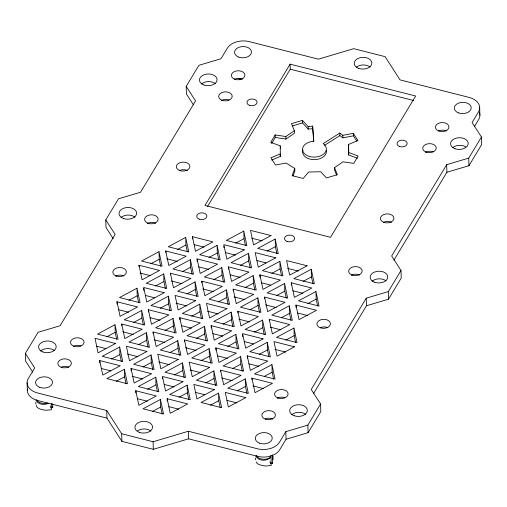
<?xml version="1.0" encoding="UTF-8"?>
<svg xmlns="http://www.w3.org/2000/svg" width="507" height="507" viewBox="0 0 507 507"><rect width="100%" height="100%" fill="white"/><g stroke="black" fill="none" stroke-linecap="round" stroke-linejoin="round"><path stroke-width="0.76" d="M271.701 160.066L280.308 156.467L280.263 145.889L270.725 142.34L275.174 134.944L285.859 136.535L294.339 130.724L291.512 123.645L302.438 120.393L308.167 126.611L308.237 129.139L312.718 128.664L312.642 126.135L308.167 126.611M357.492 158.26L348.689 154.984L348.639 144.406L357.967 140.509L353.335 133.309L342.795 135.325L339.791 133.062L323.143 143.639L323.834 144.146A11.921 7.928 -1.6 0 1 320.031 156.093A11.921 7.928 -1.6 0 1 303.104 151.796A11.921 7.928 -1.6 0 1 312.787 141.345L313.827 141.276L312.642 126.135M348.689 154.984L348.639 144.406M52.747 406.335L52.684 407.634L51.22 407.26M270.96 463.03L272.424 463.404L272.481 463.037M52.684 407.634L52.747 403.692M272.424 463.404L272.36 454.728M280.308 156.467L280.238 153.938L270.909 157.835L275.542 165.035L286.081 163.02L294.789 168.476L292.146 175.65L303.148 178.445L308.687 172.025L320.709 171.734L326.438 177.957L337.364 174.7L334.538 167.621L343.017 161.809L353.702 163.4L358.157 156.004L348.613 152.461M293.008 176.024L294.859 171.005L294.789 168.476M256.491 461.839L256.757 463.018L258.247 464.108A8.289 2.719 8.1 0 0 265.744 466.015L271.131 465.553L271.068 456.877C267.442 461.395 258.595 461.554 255.769 456.053M32.784 372.208L25.559 360.984L25.35 353.398L38.057 332.307L60.105 325.748L115.121 234.43L105.779 219.899L118.486 198.807L140.534 192.248L195.55 100.931L186.202 86.399L198.909 65.314L220.957 58.749L227.313 48.203A16.934 11.268 -1.6 0 1 249.362 41.644L318.421 59.173L353.702 48.672L385.092 56.645L400.042 79.884L469.102 97.414A16.934 11.268 -1.6 0 1 478.45 111.946L472.093 122.491L481.441 137.017L481.65 144.603L468.943 165.694L446.895 172.253L393.92 260.186M290.099 64.142L204.967 205.443L330.532 237.308L415.664 96.007L290.099 64.142L290.238 69.199L207.553 206.438M271.606 143.525L275.244 137.473L275.174 134.944M481.441 137.017L468.734 158.108L446.686 164.667L391.67 255.984L401.012 270.516L388.305 291.607L366.257 298.167L311.241 389.484L320.582 404.016L307.876 425.1L285.828 431.666L279.477 442.212A16.934 11.268 -1.6 0 1 257.429 448.771L188.363 431.242L153.089 441.743L121.693 433.77L106.743 410.524L37.683 393.001A16.934 11.268 -1.6 0 1 28.341 378.469L34.691 367.924L25.35 353.398M285.828 431.666L286.043 439.246L279.687 449.791A16.934 11.268 -1.6 0 1 257.638 456.357L188.579 438.828L153.298 449.322L121.908 441.356L106.958 418.11L106.743 410.524M313.491 393.686L366.466 305.753L366.257 298.167M474.292 126.775L478.659 119.525A16.934 11.268 -1.6 0 0 479.286 112.288M286.043 439.246L308.091 432.686L320.798 411.595L320.582 404.016M366.466 305.753L388.514 299.187L401.221 278.102L401.012 270.516M275.244 137.473L285.929 139.064L294.409 133.252L294.339 130.724M324.543 145.325L339.861 135.591L339.791 133.062M159.008 251.687L141.561 261.023L162.075 266.232L159.008 251.687L159.223 259.273L160.675 266.162M185.708 237.409L168.261 246.744L188.775 251.947L185.708 237.409L185.923 244.995L187.375 251.878M150.845 263.754L159.223 259.273M177.545 249.476L185.923 244.995M137.004 288.217L119.551 297.552L140.071 302.761L137.004 288.217L137.213 295.803L138.665 302.692M163.704 273.938L146.25 283.267L166.771 288.477L163.704 273.938L163.913 281.518L165.364 288.407M190.404 259.654L172.95 268.989L193.471 274.198L190.404 259.654L190.613 267.24L192.064 274.129M217.104 245.375L199.65 254.71L220.165 259.914L217.104 245.375L217.313 252.961L218.764 259.85M243.797 231.097L226.35 240.426L246.865 245.635L243.797 231.097L244.013 238.677L245.464 245.565M128.835 300.283L137.213 295.803M155.535 285.999L163.913 281.518M182.932 271.346L190.613 267.24M208.935 257.442L217.313 252.961M235.635 243.157L244.013 238.677M114.994 324.746L97.547 334.081L118.061 339.284L114.994 324.746L115.209 332.332L116.661 339.221M141.694 310.468L124.247 319.797L144.761 325.006L141.694 310.468L141.909 318.047L143.361 324.936M168.394 296.183L150.947 305.518L171.461 310.728L168.394 296.183L168.603 303.769L170.06 310.658M195.094 281.905L177.64 291.24L198.161 296.443L195.094 281.905L195.303 289.491L196.76 296.373M221.793 267.626L204.34 276.955L224.861 282.165L221.793 267.626L222.003 275.206L223.46 282.095M248.493 253.342L231.04 262.677L251.561 267.886L248.493 253.342L248.703 260.928L250.16 267.816M275.193 239.063L257.74 248.398L278.261 253.601L275.193 239.063L275.402 246.649L276.854 253.532M106.831 336.813L115.209 332.332M133.531 322.528L141.909 318.047M160.231 308.25L168.603 303.769M186.931 293.971L195.303 289.491M213.631 279.687L222.003 275.206M240.331 265.408L248.703 260.928M267.031 251.13L275.402 246.649M119.69 346.991L102.237 356.326L122.757 361.535L119.69 346.991L119.899 354.577L121.35 361.466M146.39 332.712L128.936 342.048L149.451 347.257L146.39 332.712L146.599 340.298L148.05 347.187M173.083 318.434L155.636 327.769L176.151 332.972L173.083 318.434L173.299 326.014L174.75 332.903M199.783 304.149L182.336 313.484L202.851 318.694L199.783 304.149L199.999 311.735L201.45 318.624M226.483 289.871L209.036 299.206L229.551 304.409L226.483 289.871L226.699 297.457L228.15 304.346M253.183 275.593L235.736 284.921L256.25 290.131L253.183 275.593L253.399 283.172L254.85 290.061M279.883 261.308L262.436 270.643L282.95 275.852L279.883 261.308L280.098 268.894L281.55 275.783M111.521 359.057L119.899 354.577M138.221 344.779L146.599 340.298M164.921 330.494L173.299 326.014M191.621 316.216L199.999 311.735M218.321 301.938L226.699 297.457M245.02 287.653L253.399 283.172M271.72 273.374L280.098 268.894M124.38 369.242L106.933 378.577L127.447 383.78L124.38 369.242L124.589 376.828L126.047 383.717M151.08 354.963L133.626 364.292L154.147 369.502L151.08 354.963L151.289 362.543L152.746 369.432M177.78 340.679L160.326 350.014L180.847 355.223L177.78 340.679L177.989 348.265L179.446 355.154M204.479 326.4L187.026 335.735L207.547 340.938L204.479 326.4L204.689 333.986L206.146 340.869M231.179 312.122L213.726 321.451L234.247 326.66L231.179 312.122L231.388 319.702L232.84 326.59M257.879 297.837L240.426 307.172L260.947 312.382L257.879 297.837L258.088 305.423L259.54 312.312M284.579 283.559L267.126 292.894L287.646 298.097L284.579 283.559L284.788 291.145L286.24 298.027M311.279 269.28L293.826 278.609L314.346 283.819L311.279 269.28L311.488 276.86L312.939 283.749M116.217 381.308L124.589 376.828M142.917 367.024L151.289 362.543M169.617 352.745L177.989 348.265M196.317 338.467L204.689 333.986M223.017 324.182L231.388 319.702M249.71 309.904L258.088 305.423M276.41 295.625L284.788 291.145M303.11 281.341L311.488 276.86M155.769 377.208L138.322 386.543L158.837 391.753L155.769 377.208L155.985 384.794L157.436 391.683M182.469 362.93L165.022 372.265L185.537 377.468L182.469 362.93L182.685 370.516L184.136 377.398M209.169 348.645L191.722 357.98L212.237 363.189L209.169 348.645L209.385 356.231L210.836 363.12M235.869 334.367L218.422 343.702L238.936 348.911L235.869 334.367L236.085 341.952L237.536 348.841M262.569 320.088L245.122 329.423L265.636 334.626L262.569 320.088L262.784 327.668L264.236 334.557M289.269 305.803L271.822 315.139L292.336 320.348L289.269 305.803L289.484 313.389L290.936 320.278M315.969 291.525L298.515 300.86L319.036 306.063L315.969 291.525L316.178 299.111L317.636 306M147.607 389.275L155.985 384.794M174.307 374.99L182.685 370.516M201.006 360.711L209.385 356.231M227.706 346.433L236.085 341.952M254.406 332.148L262.784 327.668M281.803 317.496L289.484 313.389M307.806 303.592L316.178 299.111M160.465 399.459L143.012 408.788L163.533 413.997L160.465 399.459L160.675 407.039L162.126 413.927M187.165 385.174L169.712 394.509L190.233 399.719L187.165 385.174L187.375 392.76L188.826 399.649M213.865 370.896L196.412 380.231L216.933 385.434L213.865 370.896L214.074 378.482L215.526 385.371M240.565 356.617L223.112 365.946L243.633 371.156L240.565 356.617L240.774 364.197L242.226 371.086M267.265 342.333L249.812 351.668L270.326 356.877L267.265 342.333L267.474 349.919L268.925 356.808M293.965 328.054L276.511 337.389L297.026 342.593L293.965 328.054L294.174 335.64L295.625 342.523M152.303 411.519L160.675 407.039M178.996 397.241L187.375 392.76M205.696 382.962L214.074 378.482M232.396 368.678L240.774 364.197M259.096 354.399L267.474 349.919M285.796 340.121L294.174 335.64M218.555 393.14L201.108 402.476L221.622 407.685L218.555 393.14L218.77 400.726L220.222 407.615M245.255 378.862L227.808 388.197L248.322 393.407L245.255 378.862L245.464 386.448L246.922 393.337M271.955 364.584L254.501 373.919L275.022 379.122L271.955 364.584L272.164 372.17L273.622 379.052M210.392 405.207L218.77 400.726M237.092 390.929L245.464 386.448M264.489 376.276L272.164 372.17M48.431 403.426C44.217 405.131 38.272 404.839 36.022 400.277M292.311 125.951L302.514 122.922L308.237 129.139M339.861 135.591L342.871 137.853L353.404 135.838L356.776 141.073M290.238 69.199L413.509 100.481M251.478 238.144L262.119 240.844M192.419 236.68L212.934 241.89L195.487 251.219L192.419 236.68L192.483 238.955M194.149 244.647L204.029 247.156M225.539 252.619L235.419 255.122M256.935 260.585L266.048 262.899M287.564 268.361L298.205 271.061M165.719 250.959L186.234 256.168L168.787 265.503L165.719 250.959L165.757 252.48M197.109 258.925L217.623 264.134L200.176 273.469L197.109 258.925L197.172 261.2M228.499 266.897L249.019 272.101L231.566 281.436L228.499 266.897L228.562 269.173M259.895 274.864L280.409 280.067L262.962 289.402L259.895 274.864L259.958 277.139M291.284 282.83L311.805 288.039L294.352 297.368L291.284 282.83L291.348 285.105M166.689 258.735L177.33 261.435M198.839 266.897L208.719 269.407M230.235 274.864L240.109 277.373M261.625 282.83L270.744 285.143M293.014 290.796L302.894 293.306M139.019 265.243L159.534 270.446L142.087 279.782L139.019 265.243L139.057 266.758M170.409 273.21L190.93 278.413L173.476 287.748L170.409 273.21L170.453 274.724M201.799 281.176L222.32 286.385L204.866 295.714L201.799 281.176L201.843 282.691M233.195 289.142L253.709 294.352L236.262 303.68L233.195 289.142L233.233 290.657M264.584 297.108L285.105 302.318L267.652 311.653L264.584 297.108L264.629 298.629M295.98 305.075L316.495 310.284L299.041 319.619L295.98 305.075L296.044 307.35M139.989 273.02L150.63 275.719M171.379 280.986L182.019 283.686M202.775 288.952L213.409 291.652M234.164 296.918L244.805 299.618M265.554 304.884L276.195 307.584M297.71 313.047L307.591 315.557M237.884 311.393L258.405 316.596L240.952 325.931L237.884 311.393L237.929 312.908M269.28 319.359L289.795 324.562L272.348 333.898L269.28 319.359L269.318 320.874M145.439 295.461L154.559 297.774M176.075 303.23L186.715 305.93M207.464 311.203L218.105 313.903M238.86 319.169L249.495 321.869M270.25 327.135L280.891 329.835M117.009 301.766L137.53 306.976L120.077 316.311L117.009 301.766L117.073 304.042M148.405 309.739L168.92 314.942L151.466 324.277L148.405 309.739L148.469 312.014M179.795 317.705L200.309 322.908L182.862 332.243L179.795 317.705L179.858 319.98M211.185 325.671L231.705 330.881L214.252 340.21L211.185 325.671L211.248 327.947M118.739 309.739L128.62 312.249M150.135 317.705L160.016 320.215M181.525 325.671L191.405 328.181M212.921 333.638L222.795 336.147M244.311 341.61L253.43 343.923M274.94 349.38L285.58 352.08M121.705 324.017L142.22 329.227L124.773 338.556L121.705 324.017L121.743 325.532M153.095 331.984L173.609 337.193L156.162 346.528L153.095 331.984L153.139 333.498M184.485 339.95L205.005 345.159L187.552 354.494L184.485 339.95L184.529 341.471M215.881 347.916L236.395 353.126L218.948 362.461L215.881 347.916L215.944 350.191M247.27 355.889L267.791 361.092L250.338 370.427L247.27 355.889L247.334 358.164M122.675 331.793L133.316 334.493M154.065 339.76L164.705 342.459M185.461 347.726L196.095 350.426M217.611 355.889L227.491 358.398M249 363.855L258.881 366.365M220.57 370.167L241.091 375.376L223.638 384.705L220.57 370.167L220.615 371.682M251.96 378.133L272.481 383.343L255.027 392.678L251.96 378.133L252.004 379.648M96.736 346.268L105.855 348.582M127.365 354.044L138.005 356.744M158.761 362.011L169.395 364.71M190.15 369.977L200.791 372.677M221.54 377.943L232.181 380.643M252.936 385.909L263.577 388.609M99.695 360.547L120.216 365.75L102.763 375.085L99.695 360.547L99.759 362.822M131.085 368.513L151.606 373.722L134.152 383.051L131.085 368.513L131.148 370.788M101.425 368.513L110.545 370.832M132.821 376.486L142.695 378.989M164.211 384.452L174.091 386.955M195.601 392.418L204.72 394.731M226.997 400.384L236.877 402.894M135.781 390.758L156.295 395.967L138.848 405.302L135.781 390.758L135.844 393.033M167.171 398.73L187.691 403.933L170.238 413.268L167.171 398.73L167.234 401.005M137.511 398.73L147.391 401.24M168.901 406.696L178.781 409.206M106.958 418.11L37.898 400.581A16.934 11.268 -1.6 0 1 27.441 388.92M193.211 104.55L186.418 93.985L186.202 86.399M113.207 238.708L105.988 227.485L105.779 219.899M336.591 175.105L334.614 170.149L334.538 167.621M269.914 461.662L270.637 463.702M50.174 405.892L50.896 407.932M36.548 405.201L36.77 406.88L38.507 408.338A8.289 2.719 8.1 0 0 46.004 410.239L51.384 409.783L51.384 403.477M312.718 128.664L313.719 141.535M255.547 458.017L255.642 459.9M35.807 402.247L35.902 404.123M479.685 107.604L479.895 115.19M468.734 158.108L468.943 165.694M446.686 164.667L446.895 172.253M388.305 291.607L388.514 299.187M353.335 133.309L353.404 135.838M342.795 135.325L342.871 137.853M302.438 120.393L302.514 122.922M307.876 425.1L308.091 432.686M285.859 136.535L285.929 139.064M280.263 145.889L280.333 148.412M270.89 455.375L270.7 457.054A8.131 5.406 -1.6 0 1 262.696 459.234A8.131 5.406 -1.6 0 1 256.384 455.463M242.6 334.398L242.663 336.673M223.853 246.161L223.891 247.682M188.363 431.242L188.579 438.828M162.5 377.24L162.544 378.754M153.089 441.743L153.298 449.322M143.728 288.249L143.798 290.524M121.693 433.77L121.908 441.356M27.105 382.81L27.315 390.396M273.07 456.427L273.115 459.596M240.857 79.301A8.289 2.719 8.1 0 1 238.201 78.42M47.645 403.059A8.131 5.406 -1.6 0 1 36.637 399.693M326.312 150.421A11.921 7.928 -1.6 0 1 313.827 159.629A11.921 7.928 -1.6 0 1 302.971 149.888M179.18 170.682A6.775 4.506 -1.6 0 1 187.425 170.51M115.653 276.131A6.775 4.506 -1.6 0 1 123.898 275.96M221.489 100.456A6.775 4.506 -1.6 0 1 228.993 99.968M265.415 418.896A6.775 4.506 -1.6 0 1 272.931 419.067M425.538 152.246A6.775 4.506 -1.6 0 1 433.041 151.758M351.465 275.193A6.775 4.506 -1.6 0 1 359.71 275.022M438.973 130.812A6.775 4.506 -1.6 0 1 446.49 130.983M383.957 222.129A6.775 4.506 -1.6 0 1 391.474 222.3M320.43 327.579A6.775 4.506 -1.6 0 1 327.947 327.75M234.196 79.365A6.775 4.506 -1.6 0 1 242.441 79.193M61.366 367.106A6.775 4.506 -1.6 0 1 68.882 367.277M277.386 398.147A6.775 4.506 -1.6 0 1 284.896 397.665M73.344 346.363A6.775 4.506 -1.6 0 1 80.847 345.875M147.417 223.41A6.775 4.506 -1.6 0 1 155.662 223.238M201.437 84.004A8.809 5.856 -1.6 0 1 215.405 83.712M121.008 217.503A8.809 5.856 -1.6 0 1 134.982 217.211M40.579 351.002A8.809 5.856 -1.6 0 1 54.553 350.705M372.144 281.239A8.809 5.856 -1.6 0 1 386.119 280.948M291.715 414.739A8.809 5.856 -1.6 0 1 305.689 414.447M452.574 147.74A8.809 5.856 -1.6 0 1 465.775 146.891M356.231 67.368A8.809 5.856 -1.6 0 1 370.199 67.076M137.676 430.785A8.809 5.856 -1.6 0 1 150.896 431.083M164.23 292.697L146.776 302.026L143.709 287.488L164.23 292.697M244.323 249.856L226.876 259.185L223.809 244.647L244.323 249.856M271.023 235.571L253.576 244.906L250.509 230.368L271.023 235.571M115.52 343.505L98.073 352.84L95.005 338.296L115.52 343.505M195.62 300.664L178.166 309.999L175.099 295.454L195.62 300.664M275.719 257.822L258.266 267.157L255.198 252.613L275.719 257.822M146.916 351.471L129.462 360.807L126.395 346.262L146.916 351.471M227.009 308.63L209.562 317.965L206.495 303.42L227.009 308.63M307.109 265.788L289.662 275.124L286.594 260.579L307.109 265.788M178.306 359.438L160.852 368.773L157.785 354.235L178.306 359.438M182.995 381.689L165.548 391.024L162.481 376.479L182.995 381.689M209.695 367.404L192.248 376.739L189.181 362.201L209.695 367.404M263.095 338.847L245.648 348.176L242.58 333.638L263.095 338.847M214.391 389.655L196.938 398.99L193.87 384.445L214.391 389.655M294.485 346.813L277.037 356.148L273.97 341.604L294.485 346.813M245.781 397.621L228.327 406.956L225.266 392.412L245.781 397.621M238.835 57.158A8.467 5.634 -1.6 0 0 251.472 52.012A8.467 5.634 -1.6 0 0 238.715 47.398A8.467 5.634 -1.6 0 0 238.835 57.158M458.582 112.928A8.467 5.634 -1.6 0 0 471.218 107.782A8.467 5.634 -1.6 0 0 458.461 103.168A8.467 5.634 -1.6 0 0 458.582 112.928M259.603 443.194A8.467 5.634 -1.6 0 0 272.246 438.048A8.467 5.634 -1.6 0 0 259.489 433.434A8.467 5.634 -1.6 0 0 259.603 443.194M39.863 387.424A8.467 5.634 -1.6 0 0 52.5 382.278A8.467 5.634 -1.6 0 0 39.742 377.664A8.467 5.634 -1.6 0 0 39.863 387.424M199.302 219.195A5.083 3.378 -1.6 0 0 206.888 216.109A5.083 3.378 -1.6 0 0 199.232 213.339A5.083 3.378 -1.6 0 0 199.302 219.195M249.514 105.329A5.083 3.378 -1.6 0 0 257.1 102.243A5.083 3.378 -1.6 0 0 249.444 99.48A5.083 3.378 -1.6 0 0 249.514 105.329M179.795 170.561A6.775 4.506 -1.6 0 0 189.91 166.448A6.775 4.506 -1.6 0 0 179.7 162.76A6.775 4.506 -1.6 0 0 179.795 170.561M399.586 146.51A5.083 3.378 -1.6 0 0 407.172 143.424A5.083 3.378 -1.6 0 0 399.516 140.654A5.083 3.378 -1.6 0 0 399.586 146.51M116.268 276.011A6.775 4.506 -1.6 0 0 126.376 271.898A6.775 4.506 -1.6 0 0 116.173 268.203A6.775 4.506 -1.6 0 0 116.268 276.011M287.013 241.452A5.083 3.378 -1.6 0 0 294.599 238.366A5.083 3.378 -1.6 0 0 286.943 235.597A5.083 3.378 -1.6 0 0 287.013 241.452M222.104 100.335A6.775 4.506 -1.6 0 0 232.219 96.216A6.775 4.506 -1.6 0 0 222.009 92.528A6.775 4.506 -1.6 0 0 222.104 100.335M265.3 419.118A6.775 4.506 -1.6 0 0 275.409 414.999A6.775 4.506 -1.6 0 0 265.205 411.31A6.775 4.506 -1.6 0 0 265.3 419.118M426.153 152.119A6.775 4.506 -1.6 0 0 436.267 148.006A6.775 4.506 -1.6 0 0 426.057 144.318A6.775 4.506 -1.6 0 0 426.153 152.119M383.843 222.351A6.775 4.506 -1.6 0 0 393.958 218.232A6.775 4.506 -1.6 0 0 383.748 214.543A6.775 4.506 -1.6 0 0 383.843 222.351M320.316 327.801A6.775 4.506 -1.6 0 0 330.425 323.681A6.775 4.506 -1.6 0 0 320.221 319.993A6.775 4.506 -1.6 0 0 320.316 327.801M352.08 275.073A6.775 4.506 -1.6 0 0 362.188 270.96A6.775 4.506 -1.6 0 0 351.985 267.271A6.775 4.506 -1.6 0 0 352.08 275.073M438.859 131.034A6.775 4.506 -1.6 0 0 448.974 126.915A6.775 4.506 -1.6 0 0 438.764 123.226A6.775 4.506 -1.6 0 0 438.859 131.034M234.811 79.244A6.775 4.506 -1.6 0 0 244.925 75.131A6.775 4.506 -1.6 0 0 234.716 71.436A6.775 4.506 -1.6 0 0 234.811 79.244M61.252 367.328A6.775 4.506 -1.6 0 0 71.36 363.215A6.775 4.506 -1.6 0 0 61.157 359.526A6.775 4.506 -1.6 0 0 61.252 367.328M278.007 398.027A6.775 4.506 -1.6 0 0 288.115 393.914A6.775 4.506 -1.6 0 0 277.912 390.219A6.775 4.506 -1.6 0 0 278.007 398.027M73.959 346.243A6.775 4.506 -1.6 0 0 84.067 342.124A6.775 4.506 -1.6 0 0 73.864 338.435A6.775 4.506 -1.6 0 0 73.959 346.243M148.031 223.289A6.775 4.506 -1.6 0 0 158.146 219.17A6.775 4.506 -1.6 0 0 147.936 215.481A6.775 4.506 -1.6 0 0 148.031 223.289M203.915 85.005A8.809 5.856 -1.6 0 0 217.059 79.656A8.809 5.856 -1.6 0 0 203.789 74.859A8.809 5.856 -1.6 0 0 203.915 85.005M123.486 218.504A8.809 5.856 -1.6 0 0 136.63 213.155A8.809 5.856 -1.6 0 0 123.359 208.358A8.809 5.856 -1.6 0 0 123.486 218.504M43.057 352.004A8.809 5.856 -1.6 0 0 56.201 346.649A8.809 5.856 -1.6 0 0 42.937 341.857A8.809 5.856 -1.6 0 0 43.057 352.004M374.622 282.241A8.809 5.856 -1.6 0 0 387.766 276.892A8.809 5.856 -1.6 0 0 374.496 272.094A8.809 5.856 -1.6 0 0 374.622 282.241M294.193 415.74A8.809 5.856 -1.6 0 0 307.337 410.391A8.809 5.856 -1.6 0 0 294.073 405.594A8.809 5.856 -1.6 0 0 294.193 415.74M455.052 148.747A8.809 5.856 -1.6 0 0 468.195 143.392A8.809 5.856 -1.6 0 0 454.925 138.595A8.809 5.856 -1.6 0 0 455.052 148.747M358.703 68.369A8.809 5.856 -1.6 0 0 371.853 63.02A8.809 5.856 -1.6 0 0 358.582 58.223A8.809 5.856 -1.6 0 0 358.703 68.369M139.4 432.376A8.809 5.856 -1.6 0 0 152.55 427.027A8.809 5.856 -1.6 0 0 139.279 422.23A8.809 5.856 -1.6 0 0 139.4 432.376"/></g></svg>
